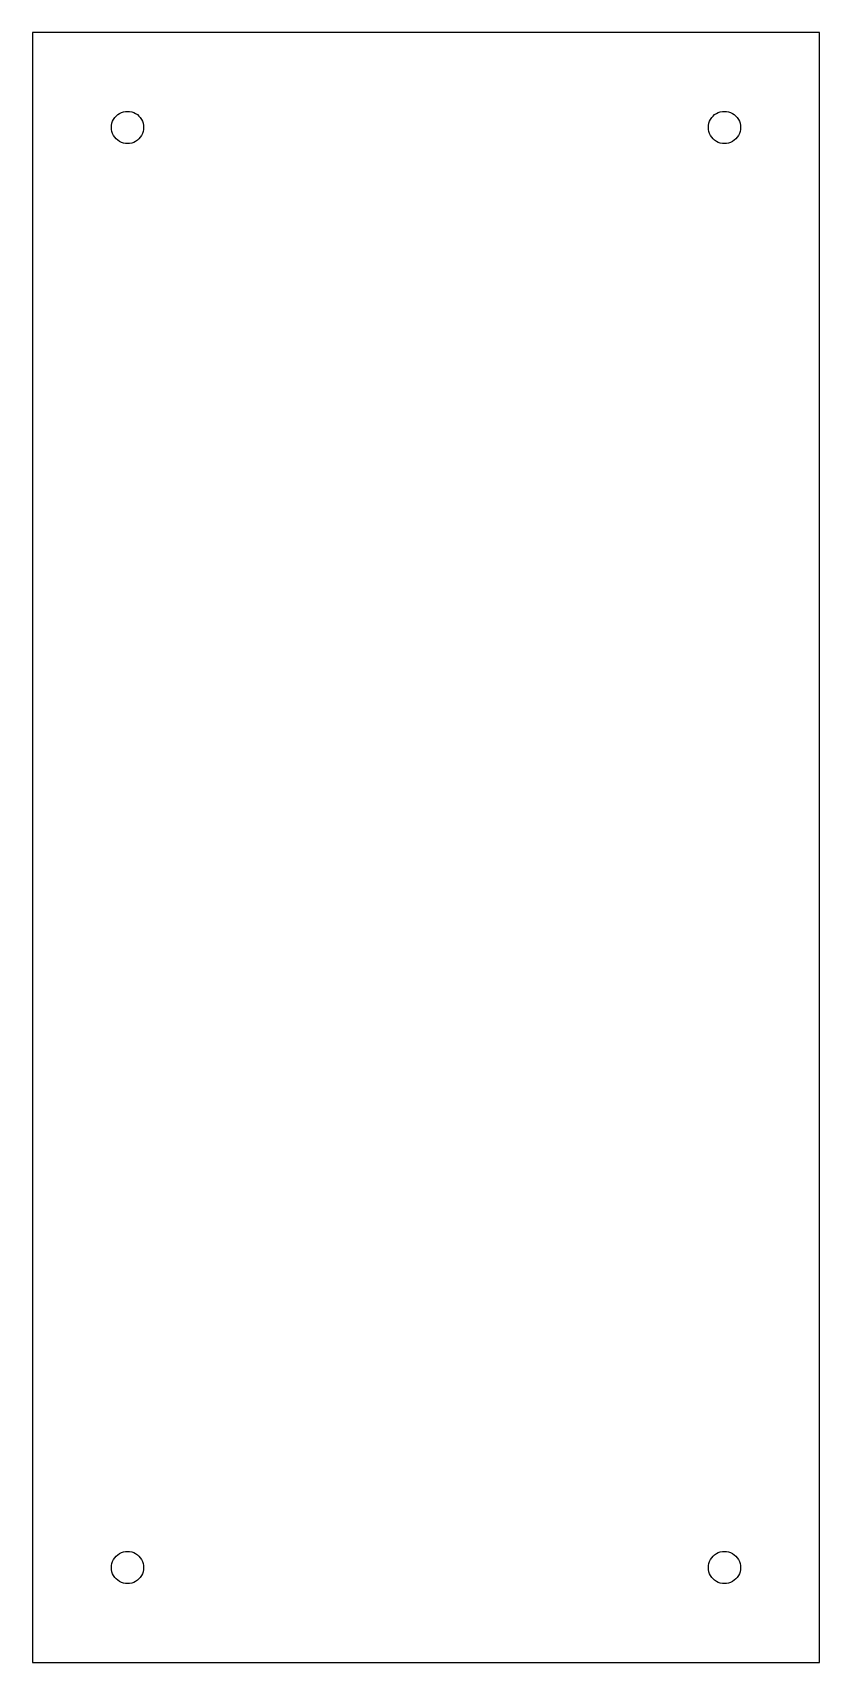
# Model space of a CAD drawing. Header units: metres. Extents: x 0 to 83, y 0 to 172.
import ezdxf

# ---------------------------------------------------------------- set-up
doc = ezdxf.new("R2010")
doc.units = ezdxf.units.M

msp = doc.modelspace()

# ---------------------------------------------------------------- linework, layer by layer
for p, q in [((82.9, 171.8), (0, 171.8)), ((0, 171.8), (0, 0)), ((82.9, 0), (82.9, 171.8)), ((8.96511, 163.149), (9.15, 163.272)), ((9.15, 163.272), (9.34944, 163.371)), ((9.34944, 163.371), (9.56001, 163.442)), ((9.56001, 163.442), (9.7781, 163.485)), ((9.7781, 163.485), (10, 163.5)), ((10, 163.5), (10.2219, 163.485)), ((10.2219, 163.485), (10.44, 163.442)), ((10.44, 163.442), (10.6506, 163.371)), ((10.6506, 163.371), (10.85, 163.272)), ((10.85, 163.272), (11.0349, 163.149)), ((71.8651, 163.149), (72.05, 163.272)), ((72.05, 163.272), (72.2494, 163.371)), ((72.2494, 163.371), (72.46, 163.442)), ((72.46, 163.442), (72.6781, 163.485)), ((72.6781, 163.485), (72.9, 163.5)), ((72.9, 163.5), (73.1219, 163.485)), ((73.1219, 163.485), (73.34, 163.442)), ((73.34, 163.442), (73.5506, 163.371)), ((73.5506, 163.371), (73.75, 163.272)), ((73.75, 163.272), (73.9349, 163.149)), ((8.3, 161.8), (8.31454, 162.022)), ((8.31454, 161.578), (8.3, 161.8)), ((8.31454, 162.022), (8.35793, 162.24)), ((8.35793, 161.36), (8.31454, 161.578)), ((8.35793, 162.24), (8.4294, 162.451)), ((8.4294, 162.451), (8.52776, 162.65)), ((8.52776, 162.65), (8.6513, 162.835)), ((8.6513, 162.835), (8.79792, 163.002)), ((8.79792, 163.002), (8.96511, 163.149)), ((11.0349, 163.149), (11.2021, 163.002)), ((11.2021, 163.002), (11.3487, 162.835)), ((11.3487, 162.835), (11.4722, 162.65)), ((11.4722, 162.65), (11.5706, 162.451)), ((11.5706, 162.451), (11.6421, 162.24)), ((11.6421, 162.24), (11.6855, 162.022)), ((11.6855, 161.578), (11.6421, 161.36)), ((11.6855, 162.022), (11.7, 161.8)), ((11.7, 161.8), (11.6855, 161.578)), ((71.2, 161.8), (71.2145, 162.022)), ((71.2145, 161.578), (71.2, 161.8)), ((71.2145, 162.022), (71.2579, 162.24)), ((71.2579, 161.36), (71.2145, 161.578)), ((71.2579, 162.24), (71.3294, 162.451)), ((71.3294, 162.451), (71.4278, 162.65)), ((71.4278, 162.65), (71.5513, 162.835)), ((71.5513, 162.835), (71.6979, 163.002)), ((71.6979, 163.002), (71.8651, 163.149)), ((73.9349, 163.149), (74.1021, 163.002)), ((74.1021, 163.002), (74.2487, 162.835)), ((74.2487, 162.835), (74.3722, 162.65)), ((74.3722, 162.65), (74.4706, 162.451)), ((74.4706, 162.451), (74.5421, 162.24)), ((74.5421, 162.24), (74.5855, 162.022)), ((74.5855, 161.578), (74.5421, 161.36)), ((74.5855, 162.022), (74.6, 161.8)), ((74.6, 161.8), (74.5855, 161.578)), ((8.4294, 161.149), (8.35793, 161.36)), ((8.52776, 160.95), (8.4294, 161.149)), ((8.6513, 160.765), (8.52776, 160.95)), ((8.79792, 160.598), (8.6513, 160.765)), ((8.96511, 160.451), (8.79792, 160.598)), ((9.15, 160.328), (8.96511, 160.451)), ((9.34944, 160.229), (9.15, 160.328)), ((9.56001, 160.158), (9.34944, 160.229)), ((9.7781, 160.115), (9.56001, 160.158)), ((10, 160.1), (9.7781, 160.115)), ((10.2219, 160.115), (10, 160.1)), ((10.44, 160.158), (10.2219, 160.115)), ((10.6506, 160.229), (10.44, 160.158)), ((10.85, 160.328), (10.6506, 160.229)), ((11.0349, 160.451), (10.85, 160.328)), ((11.2021, 160.598), (11.0349, 160.451)), ((11.3487, 160.765), (11.2021, 160.598)), ((11.4722, 160.95), (11.3487, 160.765)), ((11.5706, 161.149), (11.4722, 160.95)), ((11.6421, 161.36), (11.5706, 161.149)), ((71.3294, 161.149), (71.2579, 161.36)), ((71.4278, 160.95), (71.3294, 161.149)), ((71.5513, 160.765), (71.4278, 160.95)), ((71.6979, 160.598), (71.5513, 160.765)), ((71.8651, 160.451), (71.6979, 160.598)), ((72.05, 160.328), (71.8651, 160.451)), ((72.2494, 160.229), (72.05, 160.328)), ((72.46, 160.158), (72.2494, 160.229)), ((72.6781, 160.115), (72.46, 160.158)), ((72.9, 160.1), (72.6781, 160.115)), ((73.1219, 160.115), (72.9, 160.1)), ((73.34, 160.158), (73.1219, 160.115)), ((73.5506, 160.229), (73.34, 160.158)), ((73.75, 160.328), (73.5506, 160.229)), ((73.9349, 160.451), (73.75, 160.328)), ((74.1021, 160.598), (73.9349, 160.451)), ((74.2487, 160.765), (74.1021, 160.598)), ((74.3722, 160.95), (74.2487, 160.765)), ((74.4706, 161.149), (74.3722, 160.95)), ((74.5421, 161.36), (74.4706, 161.149)), ((8.31454, 10.2219), (8.35793, 10.44)), ((8.35793, 10.44), (8.4294, 10.6506)), ((8.4294, 10.6506), (8.52776, 10.85)), ((8.52776, 10.85), (8.6513, 11.0349)), ((8.6513, 11.0349), (8.79792, 11.2021)), ((8.79792, 11.2021), (8.96511, 11.3487)), ((8.96511, 11.3487), (9.15, 11.4722)), ((9.15, 11.4722), (9.34944, 11.5706)), ((9.34944, 11.5706), (9.56001, 11.6421)), ((9.56001, 11.6421), (9.7781, 11.6855)), ((9.7781, 11.6855), (10, 11.7)), ((10, 11.7), (10.2219, 11.6855)), ((10.2219, 11.6855), (10.44, 11.6421)), ((10.44, 11.6421), (10.6506, 11.5706)), ((10.6506, 11.5706), (10.85, 11.4722)), ((10.85, 11.4722), (11.0349, 11.3487)), ((11.0349, 11.3487), (11.2021, 11.2021)), ((11.2021, 11.2021), (11.3487, 11.0349)), ((11.3487, 11.0349), (11.4722, 10.85)), ((11.4722, 10.85), (11.5706, 10.6506)), ((11.5706, 10.6506), (11.6421, 10.44)), ((11.6421, 10.44), (11.6855, 10.2219)), ((71.2145, 10.2219), (71.2579, 10.44)), ((71.2579, 10.44), (71.3294, 10.6506)), ((71.3294, 10.6506), (71.4278, 10.85)), ((71.4278, 10.85), (71.5513, 11.0349)), ((71.5513, 11.0349), (71.6979, 11.2021)), ((71.6979, 11.2021), (71.8651, 11.3487)), ((71.8651, 11.3487), (72.05, 11.4722)), ((72.05, 11.4722), (72.2494, 11.5706)), ((72.2494, 11.5706), (72.46, 11.6421)), ((72.46, 11.6421), (72.6781, 11.6855)), ((72.6781, 11.6855), (72.9, 11.7)), ((72.9, 11.7), (73.1219, 11.6855)), ((73.1219, 11.6855), (73.34, 11.6421)), ((73.34, 11.6421), (73.5506, 11.5706)), ((73.5506, 11.5706), (73.75, 11.4722)), ((73.75, 11.4722), (73.9349, 11.3487)), ((73.9349, 11.3487), (74.1021, 11.2021)), ((74.1021, 11.2021), (74.2487, 11.0349)), ((74.2487, 11.0349), (74.3722, 10.85)), ((74.3722, 10.85), (74.4706, 10.6506)), ((74.4706, 10.6506), (74.5421, 10.44)), ((74.5421, 10.44), (74.5855, 10.2219)), ((8.3, 10), (8.31454, 10.2219)), ((8.31454, 9.7781), (8.3, 10)), ((8.35793, 9.56001), (8.31454, 9.7781)), ((8.4294, 9.34944), (8.35793, 9.56001)), ((8.52776, 9.15), (8.4294, 9.34944)), ((8.6513, 8.96511), (8.52776, 9.15)), ((8.79792, 8.79792), (8.6513, 8.96511)), ((8.96511, 8.6513), (8.79792, 8.79792)), ((9.15, 8.52776), (8.96511, 8.6513)), ((11.0349, 8.6513), (10.85, 8.52776)), ((11.2021, 8.79792), (11.0349, 8.6513)), ((11.3487, 8.96511), (11.2021, 8.79792)), ((11.4722, 9.15), (11.3487, 8.96511)), ((11.5706, 9.34944), (11.4722, 9.15)), ((11.6421, 9.56001), (11.5706, 9.34944)), ((11.6855, 9.7781), (11.6421, 9.56001)), ((11.6855, 10.2219), (11.7, 10)), ((11.7, 10), (11.6855, 9.7781)), ((71.2, 10), (71.2145, 10.2219)), ((71.2145, 9.7781), (71.2, 10)), ((71.2579, 9.56001), (71.2145, 9.7781)), ((71.3294, 9.34944), (71.2579, 9.56001)), ((71.4278, 9.15), (71.3294, 9.34944)), ((71.5513, 8.96511), (71.4278, 9.15)), ((71.6979, 8.79792), (71.5513, 8.96511)), ((71.8651, 8.6513), (71.6979, 8.79792)), ((72.05, 8.52776), (71.8651, 8.6513)), ((73.9349, 8.6513), (73.75, 8.52776)), ((74.1021, 8.79792), (73.9349, 8.6513)), ((74.2487, 8.96511), (74.1021, 8.79792)), ((74.3722, 9.15), (74.2487, 8.96511)), ((74.4706, 9.34944), (74.3722, 9.15)), ((74.5421, 9.56001), (74.4706, 9.34944)), ((74.5855, 9.7781), (74.5421, 9.56001)), ((74.5855, 10.2219), (74.6, 10)), ((74.6, 10), (74.5855, 9.7781)), ((9.34944, 8.4294), (9.15, 8.52776)), ((9.56001, 8.35793), (9.34944, 8.4294)), ((9.7781, 8.31454), (9.56001, 8.35793)), ((10, 8.3), (9.7781, 8.31454)), ((10.2219, 8.31454), (10, 8.3)), ((10.44, 8.35793), (10.2219, 8.31454)), ((10.6506, 8.4294), (10.44, 8.35793)), ((10.85, 8.52776), (10.6506, 8.4294)), ((72.2494, 8.4294), (72.05, 8.52776)), ((72.46, 8.35793), (72.2494, 8.4294)), ((72.6781, 8.31454), (72.46, 8.35793)), ((72.9, 8.3), (72.6781, 8.31454)), ((73.1219, 8.31454), (72.9, 8.3)), ((73.34, 8.35793), (73.1219, 8.31454)), ((73.5506, 8.4294), (73.34, 8.35793)), ((73.75, 8.52776), (73.5506, 8.4294)), ((0, 0), (82.9, 0))]:
    msp.add_line(p, q)

doc.saveas('drawing.dxf')
